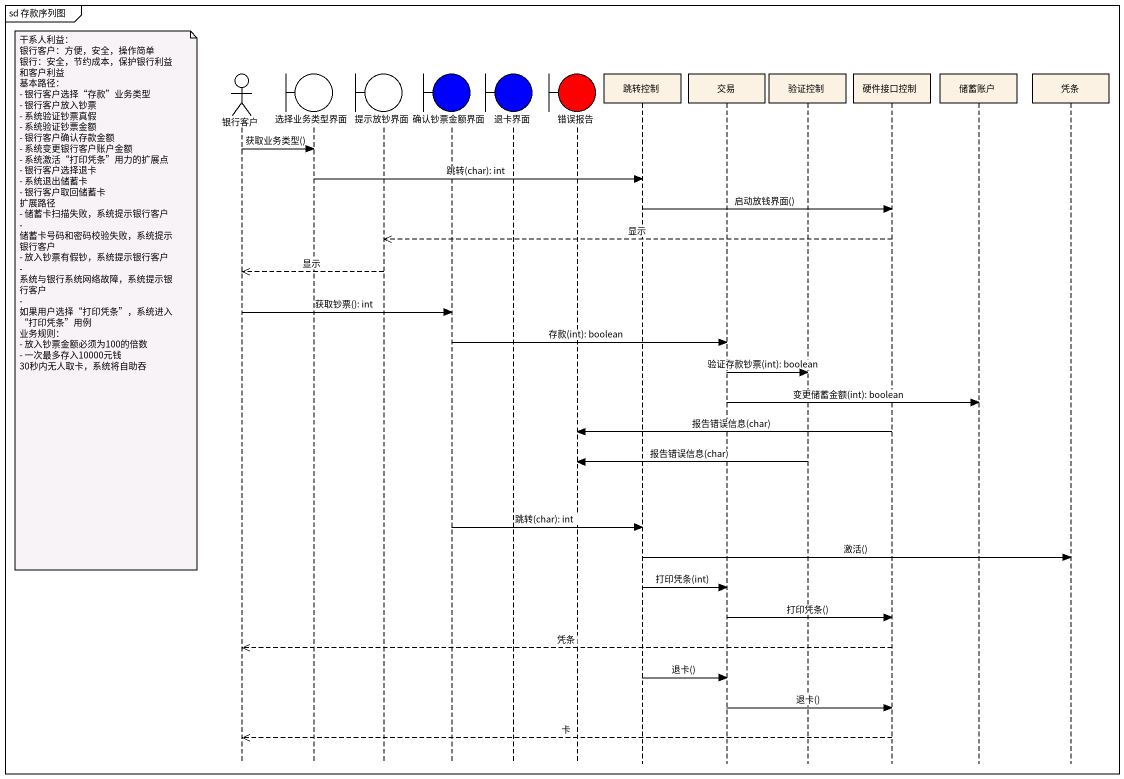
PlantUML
@startuml
mainframe sd 存款序列图
hide footbox
actor 银行客户
boundary 选择业务类型界面
boundary 提示放钞界面
boundary 确认钞票金额界面 #0000FF
boundary 退卡界面 #0000FF
boundary 错误报告 #FF0000
participant 跳转控制
participant 交易
participant 验证控制
participant 硬件接口控制
participant 储蓄账户
participant 凭条

银行客户 -> 选择业务类型界面 : 获取业务类型()
选择业务类型界面 -> 跳转控制 : 跳转(char): int
跳转控制 -> 硬件接口控制 : 启动放钱界面()
硬件接口控制 -->> 提示放钞界面 : 显示
提示放钞界面 -->> 银行客户 : 显示
note left of 银行客户
  干系人利益：
  银行客户：方便，安全，操作简单
  银行：安全，节约成本，保护银行利益和客户利益
  基本路径：
  - 银行客户选择“存款”业务类型
  - 银行客户放入钞票
  - 系统验证钞票真假
  - 系统验证钞票金额
  - 银行客户确认存款金额
  - 系统变更银行客户账户金额
  - 系统激活“打印凭条”用力的扩展点
  - 银行客户选择退卡
  - 系统退出储蓄卡
  - 银行客户取回储蓄卡
  扩展路径
  - 储蓄卡扫描失败，系统提示银行客户
  - 储蓄卡号码和密码校验失败，系统提示银行客户
  - 放入钞票有假钞，系统提示银行客户
  - 系统与银行系统网络故障，系统提示银行客户
  - 如果用户选择“打印凭条”，系统进入“打印凭条”用例
  业务规则：
  - 放入钞票金额必须为100的倍数
  - 一次最多存入10000元钱
  30秒内无人取卡，系统将自助吞
end note
银行客户 -> 确认钞票金额界面 : 获取钞票(): int
确认钞票金额界面 -> 交易 : 存款(int): boolean
交易 -> 验证控制 : 验证存款钞票(int): boolean
交易 -> 储蓄账户 : 变更储蓄金额(int): boolean
硬件接口控制 -> 错误报告 : 报告错误信息(char)
验证控制 -> 错误报告 : 报告错误信息(char)
确认钞票金额界面 -> 跳转控制 : 跳转(char): int
跳转控制 -> 凭条 : 激活()
跳转控制 -> 交易 : 打印凭条(int)
交易 -> 硬件接口控制 : 打印凭条()
硬件接口控制 -->> 银行客户 : 凭条
跳转控制 -> 交易 : 退卡()
交易 -> 硬件接口控制 : 退卡()
硬件接口控制 -->> 银行客户 : 卡
@enduml
